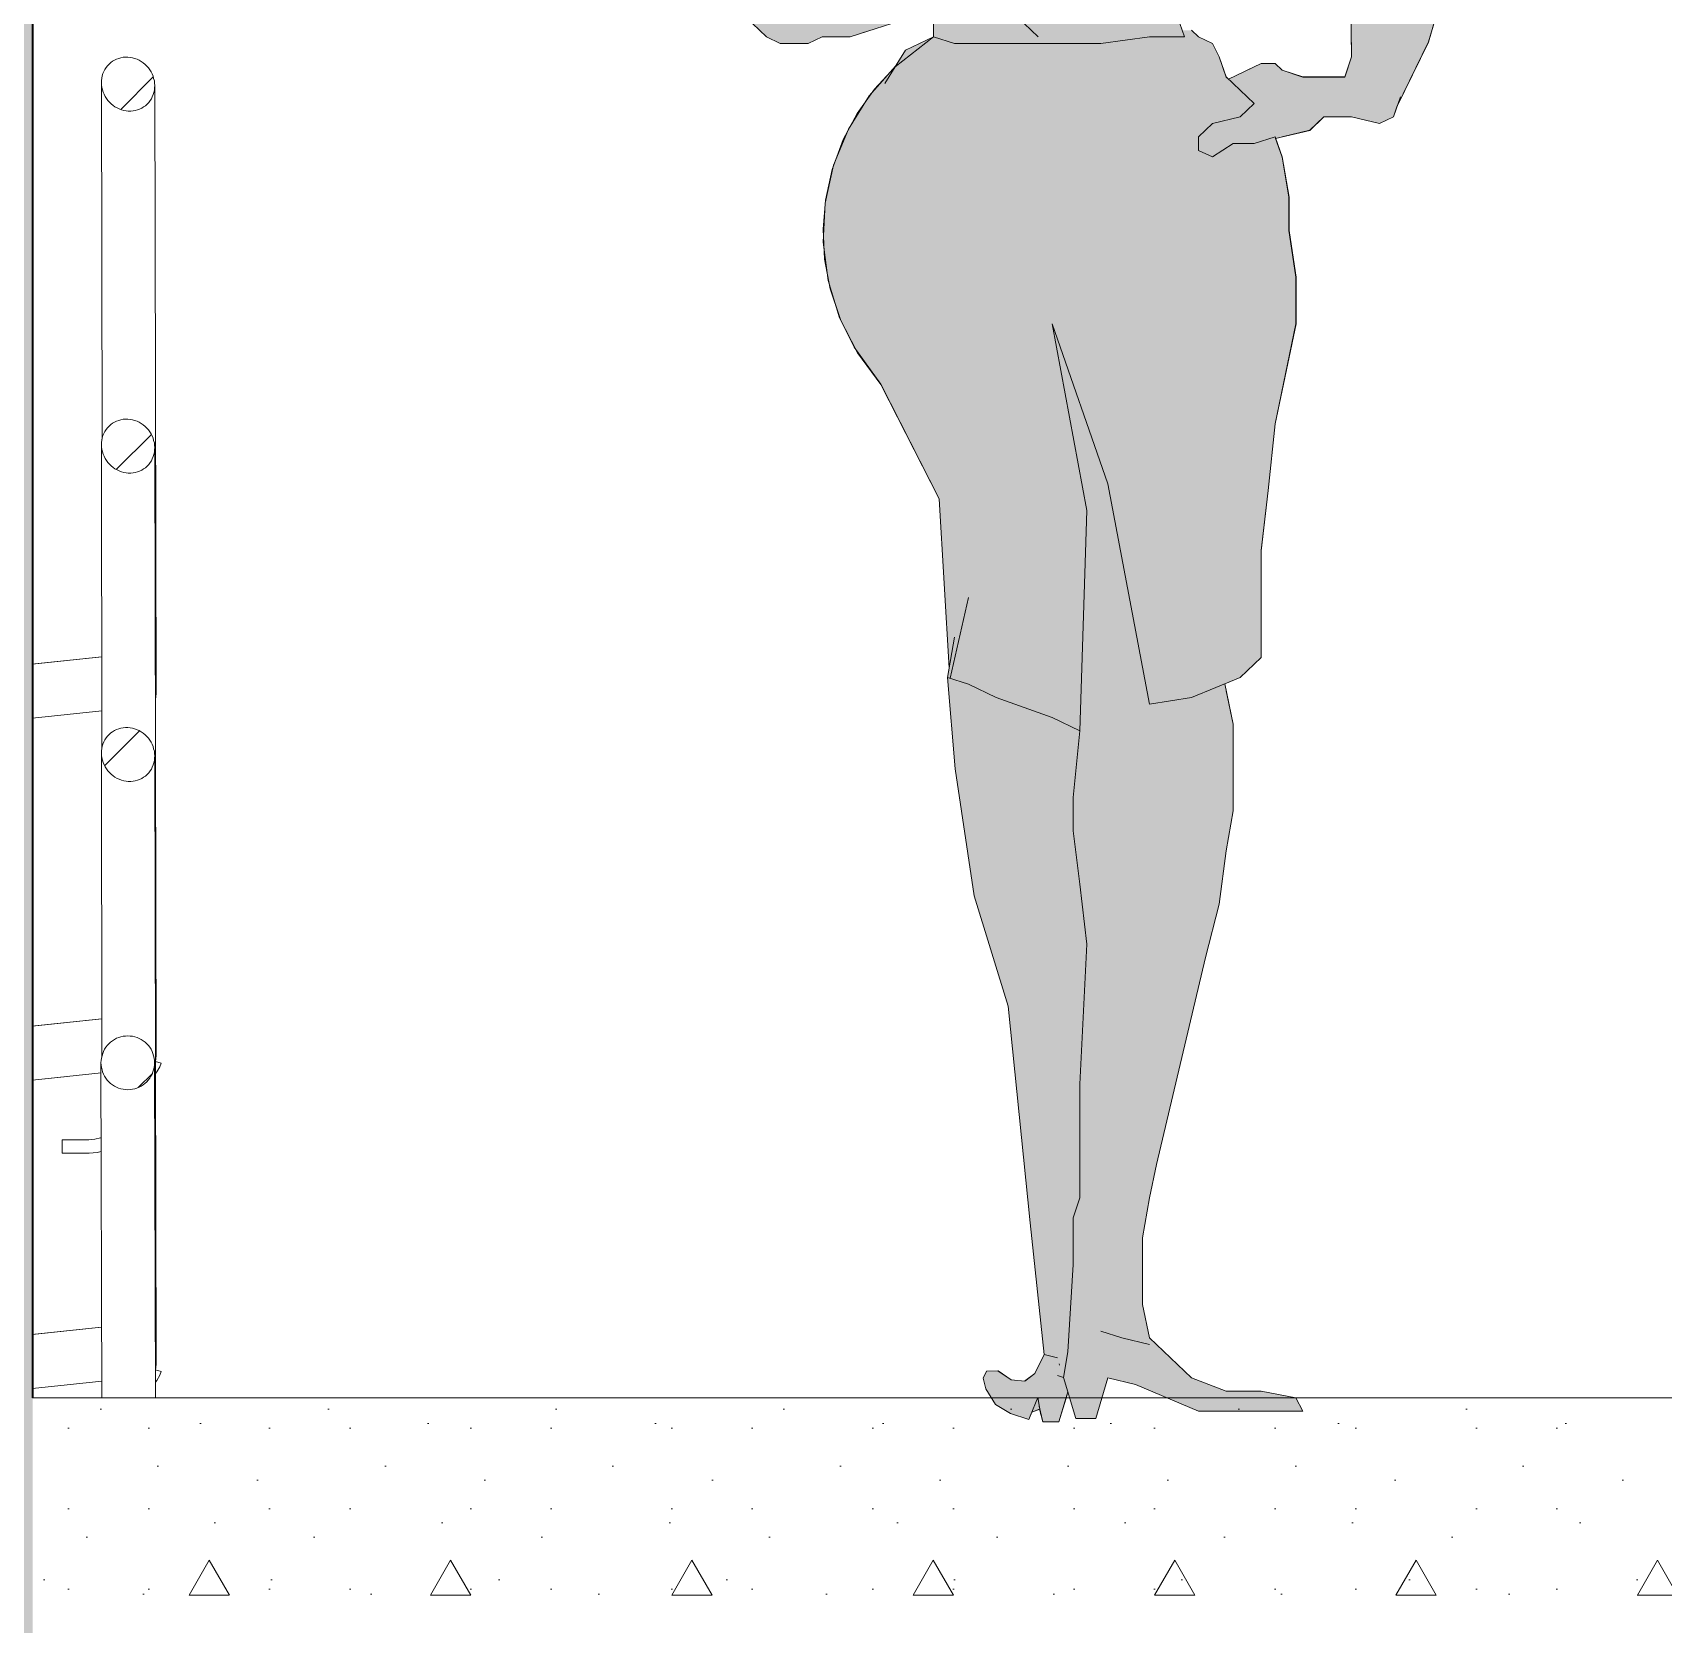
# Model space of a CAD drawing. Header units: metres. Extents: x 173 to 310, y -9 to 45.
# Drawn here: x 284.135 to 285.351, y 1.341 to 2.528 of the extents above; entities that cross this region are included whole.
import ezdxf

# ---------------------------------------------------------------- set-up
doc = ezdxf.new("R2010")
doc.units = ezdxf.units.M
doc.header["$MEASUREMENT"] = 0
doc.set_wipeout_variables(frame=1)
doc.linetypes.add('Wipeout_Contour', pattern=[1, 0, -1])
doc.layers.add('Interior - Furniture', color=7, linetype='Continuous')
doc.layers.add('Interior - Stair & Railing', color=7, linetype='Continuous')
for name, color, linetype, lineweight in [('Interior - Furniture _Pen_No__1', 7, 'Continuous', 13), ('Interior - Stair & Railing_Pen_No__122', 9, 'Continuous', 13), ('Structural - Bearing_Pen_No__122', 9, 'Continuous', 13), ('Structural - Bearing_Pen_No__21', 7, 'Continuous', 35)]:
    doc.layers.add(name, color=color, linetype=linetype, lineweight=lineweight)
for name, color, linetype, lineweight, true_color in [('Interior - Furniture _Pen_No__167', 7, 'Continuous', 13, 0x6a6a6a), ('Interior - Furniture _Pen_No__61', 7, 'Continuous', 20, 0x6a6a6a), ('Interior - Stair & Railing_Pen_No__166', 7, 'Continuous', 13, 0x97cbff)]:
    doc.layers.add(name, color=color, linetype=linetype, lineweight=lineweight, true_color=true_color)
pattern_1 = [(0, (247.71116, 19.7567), (0, 0.3117692), [0.03, -0.15]), (0, (247.80116, 19.91258), (0, 0.3117692), [0.03, -0.15]), (60, (247.71116, 19.7567), (-0.27, 0.1558846), [0.03, -0.15]), (60, (247.89116, 19.7567), (-0.27, 0.1558846), [0.03, -0.15]), (120, (247.74116, 19.7567), (0.27, 0.1558846), [0.03, -0.15]), (120, (247.92116, 19.7567), (0.27, 0.1558846), [0.03, -0.15]), (0, (247.71116, 19.786696), (0, 0.06), [0, -0.06, 0, -0.09]), (45, (247.74116, 19.786696), (-0.04242641, 0.04242641), [0, -0.045, 0, -0.075])]
pattern_2 = [(45, (247.71116, 19.7567), (-0.0795495, 0.0795495), []), (45, (247.68464, 19.78321), (-0.0795495, 0.0795495), [])]

# ---------------------------------------------------------------- blocks, each defined once
blk = doc.blocks.new('Woman Contour 01 23[48]', base_point=(37.2, -18.2651))
at = {"layer": 'Interior - Furniture _Pen_No__61', "linetype": 'Continuous', "lineweight": 20, "true_color": 0x6a6a6a}
h = blk.add_hatch(color=251, dxfattribs=at)
h.paths.add_polyline_path([(37.3448, -17.5705), (37.35, -17.5207), (37.3655, -17.4461), (37.3655, -17.4112), (37.3603, -17.3764), (37.3603, -17.3515), (37.3552, -17.3217), (37.3504, -17.3079), (37.3759, -17.3018), (37.3863, -17.2918), (37.4071, -17.2918), (37.4279, -17.2968), (37.4383, -17.2918), (37.4409, -17.2843), (37.4645, -17.2359), (37.4839, -17.1689), (37.4955, -17.0977), (37.4955, -17.0828), (37.4903, -17.0729), (37.4706, -17.0499), (37.4288, -17.0179), (37.432, -17.0155), (37.4084, -16.9948), (37.3659, -16.9553), (37.3351, -16.9315), (37.2928, -16.9186), (37.2668, -16.9037), (37.2512, -16.8987), (37.2408, -16.8937), (37.2304, -16.8937), (37.2252, -16.8888), (37.2097, -16.8788), (37.2045, -16.8639), (37.2097, -16.844), (37.2149, -16.839), (37.2135, -16.8353), (37.2564, -16.7942), (37.2668, -16.7693), (37.2668, -16.7146), (37.2616, -16.6947), (37.2564, -16.6698), (37.246, -16.6449), (37.2252, -16.625), (37.2045, -16.62), (37.1681, -16.6151), (37.1473, -16.6151), (37.1213, -16.62), (37.1057, -16.625), (37.0849, -16.635), (37.0694, -16.6499), (37.0642, -16.6698), (37.0642, -16.7245), (37.0694, -16.7444), (37.0746, -16.7594), (37.0849, -16.7793), (37.0953, -16.7942), (37.1096, -16.8044), (37.0953, -16.8589), (37.0797, -16.8738), (37.059, -16.8838), (37.0434, -16.8838), (37.0122, -16.9136), (36.9914, -16.9286), (36.981, -16.9385), (36.9654, -16.9435), (36.9602, -16.9534), (36.9654, -16.9684), (36.9654, -16.9932), (36.955, -17.043), (36.955, -17.0629), (36.9498, -17.0878), (36.9446, -17.1077), (36.9446, -17.1176), (36.9498, -17.1189), (36.9498, -17.1575), (36.955, -17.1823), (36.955, -17.2172), (36.9706, -17.2321), (36.981, -17.2371), (37.0018, -17.2371), (37.0122, -17.2321), (37.033, -17.2321), (37.0642, -17.2221), (37.0953, -17.2221), (37.0953, -17.2321), (37.0745, -17.242), (37.067, -17.254), (37.0474, -17.2761), (37.0318, -17.3009), (37.0207, -17.3278), (37.0144, -17.3561), (37.013, -17.3851), (37.0167, -17.4138), (37.0252, -17.4416), (37.0385, -17.4677), (37.056, -17.4913), (37.0994, -17.5766), (37.1069, -17.7028), (37.1057, -17.7098), (37.1113, -17.778), (37.1257, -17.8726), (37.1509, -17.9551), (37.1673, -18.1165), (37.1778, -18.2148), (37.1708, -18.229), (37.1634, -18.2346), (37.1531, -18.2336), (37.1434, -18.227), (37.1349, -18.2273), (37.1324, -18.2324), (37.1343, -18.2405), (37.1414, -18.252), (37.1528, -18.2588), (37.1663, -18.2633), (37.1686, -18.2577), (37.1744, -18.2555), (37.1768, -18.2651), (37.1888, -18.2651), (37.1954, -18.2426), (37.2014, -18.2626), (37.2162, -18.2626), (37.2252, -18.2323), (37.246, -18.2373), (37.2928, -18.2572), (37.3707, -18.2572), (37.3655, -18.2472), (37.3396, -18.2422), (37.3136, -18.2422), (37.2876, -18.2323), (37.2564, -18.2024), (37.2512, -18.1775), (37.2512, -18.1278), (37.2564, -18.0979), (37.2616, -18.073), (37.298, -17.9188), (37.3084, -17.879), (37.3136, -17.8392), (37.3188, -17.8093), (37.3188, -17.7446), (37.3125, -17.7145), (37.324, -17.7098), (37.3396, -17.6949), (37.3396, -17.6153)])
h.paths.add_polyline_path([(37.4019, -17.262), (37.3707, -17.262), (37.3552, -17.257), (37.35, -17.252), (37.3396, -17.252), (37.3153, -17.2636), (37.3136, -17.262), (37.3084, -17.247), (37.3032, -17.2371), (37.2928, -17.2321), (37.2876, -17.2271), (37.2807, -17.2271), (37.2772, -17.2172), (37.2668, -17.1973), (37.2668, -17.1906), (37.272, -17.1873), (37.2824, -17.1774), (37.2824, -17.1376), (37.2876, -17.1226), (37.2928, -17.1027), (37.2928, -17.0659), (37.3084, -17.0778), (37.3136, -17.0778), (37.3292, -17.0828), (37.3344, -17.0878), (37.3634, -17.0947), (37.3695, -17.083), (37.3816, -17.0894), (37.4201, -17.1002), (37.406, -17.1733), (37.4071, -17.247)], flags=0)
h.paths.add_polyline_path([(37.0797, -17.1923), (37.0694, -17.1873), (37.0642, -17.1774), (37.0538, -17.1724), (37.0434, -17.1724), (37.033, -17.1674), (37.033, -17.1342), (37.0446, -17.1379), (37.0434, -17.1425), (37.059, -17.1575), (37.0694, -17.1724), (37.0694, -17.1823)], flags=0)
at = {"layer": 'Interior - Furniture _Pen_No__1', "color": 7, "linetype": 'Continuous', "lineweight": 13}
for p, q in [((37.4839, -17.1689), (37.4645, -17.2358)), ((37.406, -17.1733), (37.4071, -17.247)), ((36.9706, -17.2321), (36.955, -17.2171)), ((37.2824, -17.2321), (37.2772, -17.2171)), ((36.981, -17.237), (36.9706, -17.2321)), ((37.0122, -17.2321), (37.0018, -17.237)), ((37.0226, -17.2321), (37.0122, -17.2321)), ((37.033, -17.2321), (37.0226, -17.2321)), ((37.0486, -17.2271), (37.033, -17.2321)), ((37.0953, -17.2321), (37.0667, -17.2545)), ((37.0745, -17.242), (37.0953, -17.2321)), ((37.0953, -17.2321), (37.1109, -17.237)), ((37.1733, -17.2321), (37.1629, -17.2221)), ((37.22, -17.237), (37.2564, -17.2321)), ((37.2564, -17.2321), (37.2824, -17.2321)), ((37.2876, -17.2271), (37.2928, -17.2321)), ((37.2928, -17.2321), (37.3032, -17.237)), ((36.9862, -17.237), (36.981, -17.237)), ((37.0018, -17.237), (36.9862, -17.237)), ((37.059, -17.2669), (37.0745, -17.242)), ((37.1109, -17.237), (37.1265, -17.237)), ((37.1265, -17.237), (37.1525, -17.237)), ((37.1525, -17.237), (37.1681, -17.237)), ((37.1681, -17.237), (37.1837, -17.237)), ((37.1837, -17.237), (37.22, -17.237)), ((37.3032, -17.237), (37.3084, -17.247)), ((37.4645, -17.2358), (37.4409, -17.2843)), ((37.0667, -17.2545), (37.0513, -17.271)), ((37.3084, -17.247), (37.3136, -17.2619)), ((37.3396, -17.252), (37.3292, -17.257)), ((37.35, -17.252), (37.3396, -17.252)), ((37.3552, -17.257), (37.35, -17.252)), ((37.3707, -17.2619), (37.3552, -17.257)), ((37.4071, -17.247), (37.4019, -17.2619)), ((37.3136, -17.2619), (37.324, -17.2719)), ((37.3863, -17.2619), (37.3707, -17.2619)), ((37.4019, -17.2619), (37.3863, -17.2619)), ((37.0513, -17.271), (37.0384, -17.2891)), ((37.324, -17.2719), (37.3344, -17.2818)), ((37.4383, -17.2918), (37.4435, -17.2769)), ((37.0384, -17.2891), (37.028, -17.3087)), ((37.324, -17.2918), (37.3032, -17.2968)), ((37.3344, -17.2818), (37.324, -17.2918)), ((37.3759, -17.3017), (37.3863, -17.2918)), ((37.3863, -17.2918), (37.4071, -17.2918)), ((37.4071, -17.2918), (37.4279, -17.2968)), ((37.4279, -17.2968), (37.4383, -17.2918)), ((37.3032, -17.2968), (37.2928, -17.3067)), ((37.3552, -17.3067), (37.3759, -17.3017)), ((37.028, -17.3087), (37.0197, -17.331)), ((37.2928, -17.3067), (37.2928, -17.3167)), ((37.2928, -17.3167), (37.3032, -17.3216)), ((37.3032, -17.3216), (37.3188, -17.3117)), ((37.3188, -17.3117), (37.3344, -17.3117)), ((37.3344, -17.3117), (37.35, -17.3067)), ((37.35, -17.3067), (37.3552, -17.3216)), ((37.3552, -17.3216), (37.3604, -17.3515)), ((37.0197, -17.331), (37.0147, -17.3539)), ((37.0147, -17.3539), (37.0129, -17.3755)), ((37.3604, -17.3515), (37.3604, -17.3764)), ((37.0129, -17.3755), (37.014, -17.3979)), ((37.3604, -17.3764), (37.3656, -17.4112)), ((37.014, -17.3979), (37.0181, -17.4199)), ((37.3656, -17.4112), (37.3656, -17.446)), ((37.0181, -17.4199), (37.0258, -17.4429)), ((37.0258, -17.4429), (37.0361, -17.4636)), ((37.2252, -17.5655), (37.1837, -17.446)), ((37.1837, -17.446), (37.2097, -17.5854)), ((37.3656, -17.446), (37.35, -17.5207)), ((37.0361, -17.4636), (37.056, -17.4912)), ((37.056, -17.4912), (37.0994, -17.5766)), ((37.35, -17.5207), (37.3448, -17.5704)), ((37.2564, -17.7297), (37.2252, -17.5655)), ((37.3448, -17.5704), (37.3396, -17.6152)), ((37.0994, -17.5766), (37.1069, -17.7028)), ((37.2097, -17.5854), (37.2045, -17.7496)), ((37.3396, -17.6152), (37.3396, -17.6749)), ((37.1213, -17.6501), (37.1076, -17.7104)), ((37.1057, -17.7098), (37.1109, -17.6799)), ((37.3396, -17.6749), (37.3396, -17.6949)), ((37.3396, -17.6949), (37.324, -17.7098)), ((37.1057, -17.7098), (37.1113, -17.778)), ((37.1213, -17.7148), (37.1057, -17.7098)), ((37.1421, -17.7247), (37.1213, -17.7148)), ((37.324, -17.7098), (37.2876, -17.7247)), ((37.1837, -17.7396), (37.1421, -17.7247)), ((37.2876, -17.7247), (37.2564, -17.7297)), ((37.3136, -17.7197), (37.3188, -17.7446)), ((37.2045, -17.7496), (37.1837, -17.7396)), ((37.1993, -17.7993), (37.2045, -17.7496)), ((37.3188, -17.7446), (37.3188, -17.7645)), ((37.3188, -17.7645), (37.3188, -17.7844)), ((37.1113, -17.778), (37.1257, -17.8726)), ((37.3188, -17.7844), (37.3188, -17.8093)), ((37.1993, -17.8242), (37.1993, -17.7993)), ((37.3188, -17.8093), (37.3136, -17.8392)), ((37.2045, -17.864), (37.1993, -17.8242)), ((37.3136, -17.8392), (37.3084, -17.879)), ((37.2045, -17.864), (37.2096, -17.9088)), ((37.1257, -17.8726), (37.1509, -17.9551)), ((37.3084, -17.879), (37.298, -17.9188)), ((37.2045, -18.0133), (37.2096, -17.9088)), ((37.298, -17.9188), (37.2616, -18.073)), ((37.1509, -17.9551), (37.1673, -18.1165)), ((37.2045, -18.0332), (37.2045, -18.0133)), ((37.2045, -18.0531), (37.2045, -18.0332)), ((37.2045, -18.0681), (37.2045, -18.0531)), ((37.2045, -18.083), (37.2045, -18.0681)), ((37.2045, -18.0979), (37.2045, -18.083)), ((37.2616, -18.073), (37.2564, -18.0979)), ((37.1993, -18.1128), (37.2045, -18.0979)), ((37.2564, -18.0979), (37.2512, -18.1278)), ((37.1673, -18.1165), (37.1778, -18.2148)), ((37.1993, -18.1228), (37.1993, -18.1128)), ((37.1993, -18.1377), (37.1993, -18.1228)), ((37.2512, -18.1278), (37.2512, -18.1527)), ((37.1993, -18.1477), (37.1993, -18.1377)), ((37.1993, -18.1477), (37.1955, -18.2128)), ((37.2512, -18.1527), (37.2512, -18.1775)), ((37.2512, -18.1775), (37.2564, -18.2024)), ((37.2356, -18.2024), (37.22, -18.1974)), ((37.2564, -18.2074), (37.2356, -18.2024)), ((37.2564, -18.2024), (37.2668, -18.2124)), ((37.1778, -18.2148), (37.1708, -18.229)), ((37.1778, -18.2148), (37.1877, -18.2174)), ((37.1955, -18.2128), (37.1922, -18.232)), ((37.2668, -18.2124), (37.2876, -18.2323)), ((37.1349, -18.2273), (37.1324, -18.2324)), ((37.1349, -18.2273), (37.1433, -18.227)), ((37.1433, -18.227), (37.1531, -18.2336)), ((37.1708, -18.229), (37.1632, -18.2348)), ((37.189, -18.2217), (37.1893, -18.2227)), ((37.1343, -18.2405), (37.1324, -18.2324)), ((37.1414, -18.252), (37.1343, -18.2405)), ((37.1531, -18.2336), (37.1634, -18.2346)), ((37.1877, -18.2306), (37.1922, -18.232)), ((37.2014, -18.2626), (37.1922, -18.232)), ((37.2252, -18.2323), (37.2162, -18.2626)), ((37.246, -18.2373), (37.2252, -18.2323)), ((37.2928, -18.2572), (37.246, -18.2373)), ((37.2876, -18.2323), (37.3136, -18.2422)), ((37.1528, -18.2588), (37.1414, -18.252)), ((37.173, -18.2468), (37.1674, -18.2607)), ((37.1752, -18.2599), (37.173, -18.2468)), ((37.1768, -18.2651), (37.1741, -18.2533)), ((37.1949, -18.2449), (37.1888, -18.2651)), ((37.3136, -18.2422), (37.3396, -18.2422)), ((37.3396, -18.2422), (37.3655, -18.2472)), ((37.3655, -18.2472), (37.3707, -18.2572)), ((37.1528, -18.2588), (37.1663, -18.2633)), ((37.1663, -18.2633), (37.1686, -18.2577)), ((37.1686, -18.2577), (37.1745, -18.2555)), ((37.1888, -18.2651), (37.1768, -18.2651)), ((37.2162, -18.2626), (37.2014, -18.2626)), ((37.3707, -18.2572), (37.2928, -18.2572))]:
    blk.add_line(p, q, dxfattribs=at)
at = {"layer": 'Interior - Furniture _Pen_No__1', "color": 7, "linetype": 'Continuous', "lineweight": 13, "flags": 128}
for points in [[(37.0642, -17.2221), (37.033, -17.2321), (37.0122, -17.2321), (37.0018, -17.2371), (36.981, -17.2371), (36.9706, -17.2321), (36.955, -17.2172)], [(37.4839, -17.1689), (37.4645, -17.2359), (37.4409, -17.2843), (37.4383, -17.2918), (37.4279, -17.2968), (37.4071, -17.2918), (37.3863, -17.2918), (37.3759, -17.3018), (37.3504, -17.3079), (37.3552, -17.3217), (37.3603, -17.3515), (37.3603, -17.3764), (37.3655, -17.4112), (37.3655, -17.4461), (37.35, -17.5207), (37.3448, -17.5705), (37.3396, -17.6153), (37.3396, -17.6949), (37.324, -17.7098), (37.3125, -17.7145), (37.3188, -17.7446), (37.3188, -17.8093), (37.3136, -17.8392), (37.3084, -17.879), (37.298, -17.9188), (37.2616, -18.073), (37.2564, -18.0979), (37.2512, -18.1278), (37.2512, -18.1775), (37.2564, -18.2024), (37.2876, -18.2323), (37.3136, -18.2422), (37.3396, -18.2422), (37.3655, -18.2472), (37.3707, -18.2572), (37.2928, -18.2572), (37.246, -18.2373), (37.2252, -18.2323), (37.2162, -18.2626), (37.2014, -18.2626), (37.1954, -18.2426), (37.1888, -18.2651), (37.1768, -18.2651), (37.1744, -18.2555), (37.1686, -18.2577), (37.1663, -18.2633), (37.1528, -18.2588), (37.1414, -18.252), (37.1343, -18.2405), (37.1324, -18.2324), (37.1349, -18.2273), (37.1434, -18.227), (37.1531, -18.2336), (37.1634, -18.2346), (37.1708, -18.229), (37.1778, -18.2148), (37.1673, -18.1165), (37.1509, -17.9551), (37.1257, -17.8726), (37.1113, -17.778), (37.1057, -17.7098), (37.1069, -17.7028), (37.0994, -17.5766), (37.056, -17.4913), (37.0385, -17.4677), (37.0252, -17.4416), (37.0167, -17.4138), (37.013, -17.3851), (37.0144, -17.3561), (37.0207, -17.3278), (37.0318, -17.3009), (37.0474, -17.2761), (37.067, -17.254), (37.0745, -17.242), (37.0953, -17.2321), (37.0953, -17.2221)], [(37.2876, -17.2271), (37.2928, -17.2321), (37.3032, -17.2371), (37.3084, -17.247), (37.3136, -17.262), (37.3153, -17.2636), (37.3396, -17.252), (37.35, -17.252), (37.3552, -17.257), (37.3707, -17.262), (37.4019, -17.262), (37.4071, -17.247), (37.406, -17.1733)]]:
    blk.add_lwpolyline(points, dxfattribs=at)

msp = doc.modelspace()

# ---------------------------------------------------------------- hatches: boundary and pattern name
at = {"layer": 'Interior - Furniture _Pen_No__167', "linetype": 'Continuous', "lineweight": 13, "true_color": 0x6a6a6a}
h = msp.add_hatch(dxfattribs=at)
h.set_pattern_fill('STRUCTURAL_CONCRETE', color=251, style=0, pattern_type=2)
h.set_pattern_definition(pattern_1)
h.paths.add_polyline_path([(284.1346, 1.3085), (285.8346, 1.3085), (285.8346, 1.5095), (284.1346, 1.5095)])
at = {"layer": 'Structural - Bearing_Pen_No__122', "linetype": 'Continuous', "lineweight": 13}
h = msp.add_hatch(dxfattribs=at)
h.set_pattern_fill('STRUCTURAL_CONCRETE', color=9, style=0, pattern_type=2)
h.set_pattern_definition(pattern_1)
h.paths.add_polyline_path([(283.9846, -4.693), (284.1346, -4.693), (284.1346, 5.0591), (283.9846, 5.0591)])

# ---------------------------------------------------------------- linework, layer by layer
at = {"layer": 'Interior - Furniture _Pen_No__167', "color": 251, "linetype": 'Continuous', "lineweight": 13, "true_color": 0x6a6a6a}
msp.add_line((285.8346, 1.5095), (284.1346, 1.5095), dxfattribs=at)
at = {"layer": 'Interior - Stair & Railing_Pen_No__122', "color": 9, "linetype": 'Continuous', "lineweight": 13}
for p, q in [((284.1346, 2.0568), (284.1862, 2.0622)), ((284.1363, 2.057), (284.1862, 2.0623)), ((284.1741, 2.061), (284.1862, 2.0623)), ((284.2264, 2.0318), (284.2262, 2.0309)), ((284.2267, 2.0353), (284.2264, 2.0318)), ((284.2267, 2.0376), (284.2267, 2.0374)), ((284.2267, 2.0374), (284.2267, 2.037)), ((284.2267, 2.0368), (284.2267, 2.037)), ((284.2267, 2.0357), (284.2267, 2.0358)), ((284.2267, 2.0357), (284.2267, 2.0354)), ((284.2267, 2.0353), (284.2267, 2.0354)), ((284.1346, 2.0165), (284.1862, 2.022)), ((284.1346, 2.0165), (284.1605, 2.0192)), ((284.1346, 1.7868), (284.1862, 1.7922)), ((284.1363, 1.787), (284.1862, 1.7923)), ((284.1741, 1.791), (284.1862, 1.7923)), ((284.1346, 1.7465), (284.1605, 1.7492)), ((284.1853, 1.7035), (284.1811, 1.7024)), ((284.1858, 1.7038), (284.1853, 1.7035)), ((284.1567, 1.7019), (284.1567, 1.702)), ((284.1765, 1.702), (284.1567, 1.702)), ((284.1567, 1.7017), (284.1567, 1.7019)), ((284.1567, 1.7013), (284.1567, 1.7017)), ((284.1567, 1.7008), (284.1567, 1.7013)), ((284.1567, 1.7002), (284.1567, 1.7008)), ((284.1567, 1.6995), (284.1567, 1.7002)), ((284.1567, 1.6987), (284.1567, 1.6995)), ((284.1567, 1.6979), (284.1567, 1.6987)), ((284.1567, 1.697), (284.1567, 1.6979)), ((284.1567, 1.6961), (284.1567, 1.697)), ((284.1567, 1.6953), (284.1567, 1.6961)), ((284.1567, 1.6945), (284.1567, 1.6953)), ((284.1567, 1.6938), (284.1567, 1.6945)), ((284.1567, 1.6932), (284.1567, 1.6938)), ((284.1567, 1.6927), (284.1567, 1.6932)), ((284.1567, 1.6923), (284.1567, 1.6927)), ((284.1567, 1.6921), (284.1567, 1.6923)), ((284.1567, 1.692), (284.1567, 1.6921)), ((284.1769, 1.692), (284.1567, 1.692)), ((284.1811, 1.7024), (284.1765, 1.702)), ((284.1828, 1.6925), (284.1769, 1.692)), ((284.1858, 1.6933), (284.1828, 1.6925)), ((284.1346, 1.5568), (284.1861, 1.5622)), ((284.1363, 1.557), (284.1861, 1.5623)), ((284.1741, 1.561), (284.1861, 1.5623)), ((284.2267, 1.5353), (284.2264, 1.5318)), ((284.2267, 1.5376), (284.2267, 1.5374)), ((284.2267, 1.5374), (284.2267, 1.537)), ((284.2267, 1.5368), (284.2267, 1.537)), ((284.2267, 1.5357), (284.2267, 1.5358)), ((284.2267, 1.5357), (284.2267, 1.5354)), ((284.2267, 1.5353), (284.2267, 1.5354)), ((284.1346, 1.5165), (284.1862, 1.5219)), ((284.2264, 1.5318), (284.2262, 1.5309)), ((284.2262, 1.5305), (284.2304, 1.5291)), ((284.2273, 1.5226), (284.2262, 1.5213)), ((284.2295, 1.5264), (284.2273, 1.5226)), ((284.2304, 1.5291), (284.2295, 1.5264)), ((284.1346, 1.5165), (284.1605, 1.5192))]:
    msp.add_line(p, q, dxfattribs=at)
at = {"layer": 'Structural - Bearing_Pen_No__21', "color": 7, "linetype": 'Continuous', "lineweight": 35}
msp.add_line((284.1346, 5.0575), (284.1346, 1.5095), dxfattribs=at)

# ---------------------------------------------------------------- block references
at = {"layer": 'Interior - Furniture', "color": 104, "linetype": 'Continuous', "lineweight": 20, "true_color": 0x029e21}
msp.add_blockref('Woman Contour 01 23[48]', (284.9112, 1.4916), dxfattribs=at)

# ---------------------------------------------------------------- wipeouts: each hides what was drawn before it
at = {"color": 254, "linetype": 'Wipeout_Contour', "lineweight": 0, "ltscale": 2907.016767}
msp.add_wipeout([(284.2254, 2.4919), (284.2249, 2.4937), (284.2245, 2.4953), (284.2237, 2.497), (284.223, 2.4986), (284.222, 2.5001), (284.221, 2.5015), (284.2197, 2.5029), (284.2185, 2.5041), (284.217, 2.5053), (284.2156, 2.5063), (284.214, 2.5072), (284.2125, 2.5079), (284.2107, 2.5086), (284.2091, 2.509), (284.2073, 2.5093), (284.2056, 2.5095), (284.2039, 2.5095), (284.2022, 2.5094), (284.2005, 2.5091), (284.1988, 2.5086), (284.1972, 2.508), (284.1957, 2.5073), (284.1942, 2.5064), (284.1929, 2.5055), (284.1916, 2.5043), (284.1904, 2.5031), (284.1894, 2.5017), (284.1885, 2.5003), (284.1877, 2.4988), (284.187, 2.4972), (284.1866, 2.4955), (284.1862, 2.4939), (284.186, 2.4921), (284.1859, 2.4904), (284.1861, 2.4886), (284.1862, 2.4869), (284.1867, 2.4851), (284.1872, 2.4835), (284.1879, 2.4818), (284.1887, 2.4802), (284.1897, 2.4787), (284.1907, 2.4773), (284.192, 2.4759), (284.1932, 2.4747), (284.1946, 2.4735), (284.196, 2.4725), (284.1977, 2.4716), (284.1992, 2.4709), (284.2009, 2.4702), (284.2026, 2.4698), (284.2043, 2.4694), (284.206, 2.4693), (284.2078, 2.4693), (284.2095, 2.4694), (284.2112, 2.4697), (284.2128, 2.4702), (284.2144, 2.4708), (284.216, 2.4715), (284.2174, 2.4724), (284.2188, 2.4733), (284.22, 2.4745), (284.2212, 2.4757), (284.2222, 2.4771), (284.2232, 2.4785), (284.2239, 2.48), (284.2246, 2.4816), (284.2251, 2.4832), (284.2255, 2.4849), (284.2256, 2.4867), (284.2258, 2.4884), (284.2256, 2.4902)], dxfattribs=at).dxf.layer = 'Interior - Stair & Railing'
at = {"color": 254, "linetype": 'Wipeout_Contour', "lineweight": 0, "ltscale": 2915.383615}
msp.add_wipeout([(284.2254, 2.2219), (284.2249, 2.2237), (284.2245, 2.2253), (284.2237, 2.227), (284.223, 2.2286), (284.222, 2.2301), (284.221, 2.2315), (284.2197, 2.2329), (284.2185, 2.2341), (284.217, 2.2353), (284.2156, 2.2363), (284.214, 2.2372), (284.2125, 2.2379), (284.2107, 2.2386), (284.2091, 2.239), (284.2073, 2.2393), (284.2056, 2.2395), (284.2039, 2.2395), (284.2022, 2.2394), (284.2005, 2.2391), (284.1988, 2.2386), (284.1972, 2.238), (284.1957, 2.2373), (284.1942, 2.2364), (284.1929, 2.2355), (284.1916, 2.2343), (284.1904, 2.2331), (284.1894, 2.2317), (284.1885, 2.2303), (284.1877, 2.2288), (284.187, 2.2272), (284.1866, 2.2255), (284.1862, 2.2239), (284.186, 2.2221), (284.1859, 2.2204), (284.1861, 2.2186), (284.1862, 2.2169), (284.1867, 2.2151), (284.1872, 2.2135), (284.1879, 2.2118), (284.1887, 2.2102), (284.1897, 2.2087), (284.1907, 2.2073), (284.192, 2.2059), (284.1932, 2.2047), (284.1946, 2.2035), (284.196, 2.2025), (284.1977, 2.2016), (284.1992, 2.2009), (284.2009, 2.2002), (284.2026, 2.1998), (284.2043, 2.1994), (284.206, 2.1993), (284.2078, 2.1993), (284.2095, 2.1994), (284.2112, 2.1997), (284.2128, 2.2002), (284.2144, 2.2008), (284.216, 2.2015), (284.2174, 2.2024), (284.2188, 2.2033), (284.22, 2.2045), (284.2212, 2.2057), (284.2222, 2.2071), (284.2232, 2.2085), (284.2239, 2.21), (284.2246, 2.2116), (284.2251, 2.2132), (284.2255, 2.2149), (284.2256, 2.2167), (284.2258, 2.2184), (284.2256, 2.2202)], dxfattribs=at).dxf.layer = 'Interior - Stair & Railing'
at = {"color": 254, "linetype": 'Wipeout_Contour', "lineweight": 0, "ltscale": 2922.594029}
msp.add_wipeout([(284.2254, 1.9919), (284.2249, 1.9937), (284.2245, 1.9953), (284.2237, 1.997), (284.223, 1.9986), (284.222, 2.0001), (284.221, 2.0015), (284.2197, 2.0029), (284.2185, 2.0041), (284.217, 2.0053), (284.2156, 2.0063), (284.214, 2.0072), (284.2125, 2.0079), (284.2107, 2.0086), (284.2091, 2.009), (284.2073, 2.0093), (284.2056, 2.0095), (284.2039, 2.0095), (284.2022, 2.0094), (284.2005, 2.0091), (284.1988, 2.0086), (284.1972, 2.008), (284.1957, 2.0073), (284.1942, 2.0064), (284.1929, 2.0055), (284.1916, 2.0043), (284.1904, 2.0031), (284.1894, 2.0017), (284.1885, 2.0003), (284.1877, 1.9988), (284.187, 1.9972), (284.1866, 1.9955), (284.1862, 1.9939), (284.186, 1.9921), (284.1859, 1.9904), (284.1861, 1.9886), (284.1862, 1.9869), (284.1867, 1.9851), (284.1872, 1.9835), (284.1879, 1.9818), (284.1887, 1.9802), (284.1897, 1.9787), (284.1907, 1.9773), (284.192, 1.9759), (284.1932, 1.9747), (284.1946, 1.9735), (284.196, 1.9725), (284.1977, 1.9716), (284.1992, 1.9709), (284.2009, 1.9702), (284.2026, 1.9698), (284.2043, 1.9694), (284.206, 1.9693), (284.2078, 1.9693), (284.2095, 1.9694), (284.2112, 1.9697), (284.2128, 1.9702), (284.2144, 1.9708), (284.216, 1.9715), (284.2174, 1.9724), (284.2188, 1.9733), (284.22, 1.9745), (284.2212, 1.9757), (284.2222, 1.9771), (284.2232, 1.9785), (284.2239, 1.98), (284.2246, 1.9816), (284.2251, 1.9832), (284.2255, 1.9849), (284.2256, 1.9867), (284.2258, 1.9884), (284.2256, 1.9902)], dxfattribs=at).dxf.layer = 'Interior - Stair & Railing'
at = {"color": 254, "linetype": 'Wipeout_Contour', "lineweight": 0, "ltscale": 2929.858477}
msp.add_wipeout([(284.1956, 1.7421), (284.1972, 1.7413), (284.1987, 1.7406), (284.2005, 1.7401), (284.2021, 1.7397), (284.2039, 1.7395), (284.2056, 1.7394), (284.2074, 1.7395), (284.209, 1.7397), (284.2108, 1.7401), (284.2124, 1.7406), (284.214, 1.7413), (284.2156, 1.742), (284.2171, 1.7431), (284.2184, 1.744), (284.2197, 1.7453), (284.2209, 1.7465), (284.222, 1.748), (284.2229, 1.7494), (284.2237, 1.751), (284.2244, 1.7526), (284.2249, 1.7543), (284.2253, 1.7559), (284.2255, 1.7577), (284.2256, 1.7594), (284.2255, 1.7612), (284.2253, 1.7629), (284.2249, 1.7647), (284.2244, 1.7663), (284.2237, 1.7679), (284.223, 1.7695), (284.222, 1.771), (284.221, 1.7724), (284.2197, 1.7736), (284.2185, 1.7748), (284.2171, 1.7759), (284.2157, 1.7769), (284.2141, 1.7776), (284.2125, 1.7784), (284.2108, 1.7788), (284.2092, 1.7793), (284.2074, 1.7794), (284.2057, 1.7796), (284.2039, 1.7794), (284.2022, 1.7793), (284.2005, 1.7788), (284.1989, 1.7784), (284.1972, 1.7777), (284.1957, 1.7769), (284.1942, 1.7759), (284.1928, 1.7749), (284.1915, 1.7737), (284.1904, 1.7725), (284.1893, 1.771), (284.1883, 1.7696), (284.1876, 1.768), (284.1869, 1.7664), (284.1864, 1.7647), (284.1859, 1.763), (284.1858, 1.7612), (284.1856, 1.7596), (284.1858, 1.7578), (284.1859, 1.7561), (284.1864, 1.7543), (284.1868, 1.7527), (284.1876, 1.751), (284.1883, 1.7495), (284.1893, 1.748), (284.1903, 1.7466), (284.1915, 1.7453), (284.1927, 1.7441), (284.1942, 1.7431)], dxfattribs=at).dxf.layer = 'Interior - Stair & Railing'

# ---------------------------------------------------------------- next in the draw order: hatches: boundary and pattern name
at = {"layer": 'Interior - Stair & Railing_Pen_No__166', "linetype": 'Continuous', "lineweight": 13, "true_color": 0x97cbff}
h = msp.add_hatch(dxfattribs=at)
h.set_pattern_fill('STEEL', color=151, style=0, pattern_type=2)
h.set_pattern_definition(pattern_2)
h.paths.add_polyline_path([(284.2254, 2.4919), (284.2249, 2.4937), (284.2245, 2.4953), (284.2237, 2.497), (284.223, 2.4986), (284.222, 2.5001), (284.221, 2.5015), (284.2197, 2.5029), (284.2185, 2.5041), (284.217, 2.5053), (284.2156, 2.5063), (284.214, 2.5072), (284.2125, 2.5079), (284.2107, 2.5086), (284.2091, 2.509), (284.2073, 2.5093), (284.2056, 2.5095), (284.2039, 2.5095), (284.2022, 2.5094), (284.2005, 2.5091), (284.1988, 2.5086), (284.1972, 2.508), (284.1957, 2.5073), (284.1942, 2.5064), (284.1929, 2.5055), (284.1916, 2.5043), (284.1904, 2.5031), (284.1894, 2.5017), (284.1885, 2.5003), (284.1877, 2.4988), (284.187, 2.4972), (284.1866, 2.4955), (284.1862, 2.4939), (284.186, 2.4921), (284.1859, 2.4904), (284.1861, 2.4886), (284.1862, 2.4869), (284.1867, 2.4851), (284.1872, 2.4835), (284.1879, 2.4818), (284.1887, 2.4802), (284.1897, 2.4787), (284.1907, 2.4773), (284.192, 2.4759), (284.1932, 2.4747), (284.1946, 2.4735), (284.196, 2.4725), (284.1977, 2.4716), (284.1992, 2.4709), (284.2009, 2.4702), (284.2026, 2.4698), (284.2043, 2.4694), (284.206, 2.4693), (284.2078, 2.4693), (284.2095, 2.4694), (284.2112, 2.4697), (284.2128, 2.4702), (284.2144, 2.4708), (284.216, 2.4715), (284.2174, 2.4724), (284.2188, 2.4733), (284.22, 2.4745), (284.2212, 2.4757), (284.2222, 2.4771), (284.2232, 2.4785), (284.2239, 2.48), (284.2246, 2.4816), (284.2251, 2.4832), (284.2255, 2.4849), (284.2256, 2.4867), (284.2258, 2.4884), (284.2256, 2.4902)])
h = msp.add_hatch(dxfattribs=at)
h.set_pattern_fill('STEEL', color=151, style=0, pattern_type=2)
h.set_pattern_definition(pattern_2)
h.paths.add_polyline_path([(284.2254, 2.2219), (284.2249, 2.2237), (284.2245, 2.2253), (284.2237, 2.227), (284.223, 2.2286), (284.222, 2.2301), (284.221, 2.2315), (284.2197, 2.2329), (284.2185, 2.2341), (284.217, 2.2353), (284.2156, 2.2363), (284.214, 2.2372), (284.2125, 2.2379), (284.2107, 2.2386), (284.2091, 2.239), (284.2073, 2.2393), (284.2056, 2.2395), (284.2039, 2.2395), (284.2022, 2.2394), (284.2005, 2.2391), (284.1988, 2.2386), (284.1972, 2.238), (284.1957, 2.2373), (284.1942, 2.2364), (284.1929, 2.2355), (284.1916, 2.2343), (284.1904, 2.2331), (284.1894, 2.2317), (284.1885, 2.2303), (284.1877, 2.2288), (284.187, 2.2272), (284.1866, 2.2255), (284.1862, 2.2239), (284.186, 2.2221), (284.1859, 2.2204), (284.1861, 2.2186), (284.1862, 2.2169), (284.1867, 2.2151), (284.1872, 2.2135), (284.1879, 2.2118), (284.1887, 2.2102), (284.1897, 2.2087), (284.1907, 2.2073), (284.192, 2.2059), (284.1932, 2.2047), (284.1946, 2.2035), (284.196, 2.2025), (284.1977, 2.2016), (284.1992, 2.2009), (284.2009, 2.2002), (284.2026, 2.1998), (284.2043, 2.1994), (284.206, 2.1993), (284.2078, 2.1993), (284.2095, 2.1994), (284.2112, 2.1997), (284.2128, 2.2002), (284.2144, 2.2008), (284.216, 2.2015), (284.2174, 2.2024), (284.2188, 2.2033), (284.22, 2.2045), (284.2212, 2.2057), (284.2222, 2.2071), (284.2232, 2.2085), (284.2239, 2.21), (284.2246, 2.2116), (284.2251, 2.2132), (284.2255, 2.2149), (284.2256, 2.2167), (284.2258, 2.2184), (284.2256, 2.2202)])
h = msp.add_hatch(dxfattribs=at)
h.set_pattern_fill('STEEL', color=151, style=0, pattern_type=2)
h.set_pattern_definition(pattern_2)
h.paths.add_polyline_path([(284.2254, 1.9919), (284.2249, 1.9937), (284.2245, 1.9953), (284.2237, 1.997), (284.223, 1.9986), (284.222, 2.0001), (284.221, 2.0015), (284.2197, 2.0029), (284.2185, 2.0041), (284.217, 2.0053), (284.2156, 2.0063), (284.214, 2.0072), (284.2125, 2.0079), (284.2107, 2.0086), (284.2091, 2.009), (284.2073, 2.0093), (284.2056, 2.0095), (284.2039, 2.0095), (284.2022, 2.0094), (284.2005, 2.0091), (284.1988, 2.0086), (284.1972, 2.008), (284.1957, 2.0073), (284.1942, 2.0064), (284.1929, 2.0055), (284.1916, 2.0043), (284.1904, 2.0031), (284.1894, 2.0017), (284.1885, 2.0003), (284.1877, 1.9988), (284.187, 1.9972), (284.1866, 1.9955), (284.1862, 1.9939), (284.186, 1.9921), (284.1859, 1.9904), (284.1861, 1.9886), (284.1862, 1.9869), (284.1867, 1.9851), (284.1872, 1.9835), (284.1879, 1.9818), (284.1887, 1.9802), (284.1897, 1.9787), (284.1907, 1.9773), (284.192, 1.9759), (284.1932, 1.9747), (284.1946, 1.9735), (284.196, 1.9725), (284.1977, 1.9716), (284.1992, 1.9709), (284.2009, 1.9702), (284.2026, 1.9698), (284.2043, 1.9694), (284.206, 1.9693), (284.2078, 1.9693), (284.2095, 1.9694), (284.2112, 1.9697), (284.2128, 1.9702), (284.2144, 1.9708), (284.216, 1.9715), (284.2174, 1.9724), (284.2188, 1.9733), (284.22, 1.9745), (284.2212, 1.9757), (284.2222, 1.9771), (284.2232, 1.9785), (284.2239, 1.98), (284.2246, 1.9816), (284.2251, 1.9832), (284.2255, 1.9849), (284.2256, 1.9867), (284.2258, 1.9884), (284.2256, 1.9902)])
h = msp.add_hatch(dxfattribs=at)
h.set_pattern_fill('STEEL', color=151, style=0, pattern_type=2)
h.set_pattern_definition(pattern_2)
h.paths.add_polyline_path([(284.1956, 1.7421), (284.1972, 1.7413), (284.1987, 1.7406), (284.2005, 1.7401), (284.2021, 1.7397), (284.2039, 1.7395), (284.2056, 1.7394), (284.2074, 1.7395), (284.209, 1.7397), (284.2108, 1.7401), (284.2124, 1.7406), (284.214, 1.7413), (284.2156, 1.742), (284.2171, 1.7431), (284.2184, 1.744), (284.2197, 1.7453), (284.2209, 1.7465), (284.222, 1.748), (284.2229, 1.7494), (284.2237, 1.751), (284.2244, 1.7526), (284.2249, 1.7543), (284.2253, 1.7559), (284.2255, 1.7577), (284.2256, 1.7594), (284.2255, 1.7612), (284.2253, 1.7629), (284.2249, 1.7647), (284.2244, 1.7663), (284.2237, 1.7679), (284.223, 1.7695), (284.222, 1.771), (284.221, 1.7724), (284.2197, 1.7736), (284.2185, 1.7748), (284.2171, 1.7759), (284.2157, 1.7769), (284.2141, 1.7776), (284.2125, 1.7784), (284.2108, 1.7788), (284.2092, 1.7793), (284.2074, 1.7794), (284.2057, 1.7796), (284.2039, 1.7794), (284.2022, 1.7793), (284.2005, 1.7788), (284.1989, 1.7784), (284.1972, 1.7777), (284.1957, 1.7769), (284.1942, 1.7759), (284.1928, 1.7749), (284.1915, 1.7737), (284.1904, 1.7725), (284.1893, 1.771), (284.1883, 1.7696), (284.1876, 1.768), (284.1869, 1.7664), (284.1864, 1.7647), (284.1859, 1.763), (284.1858, 1.7612), (284.1856, 1.7596), (284.1858, 1.7578), (284.1859, 1.7561), (284.1864, 1.7543), (284.1868, 1.7527), (284.1876, 1.751), (284.1883, 1.7495), (284.1893, 1.748), (284.1903, 1.7466), (284.1915, 1.7453), (284.1927, 1.7441), (284.1942, 1.7431)])

# ---------------------------------------------------------------- next in the draw order: linework, layer by layer
at = {"layer": 'Interior - Stair & Railing_Pen_No__122', "color": 9, "linetype": 'Continuous', "lineweight": 13}
for p, q in [((284.1864, 2.2247), (284.1859, 2.4904)), ((284.2267, 2.0354), (284.2258, 2.4884)), ((284.1863, 1.9944), (284.1859, 2.2204)), ((284.2267, 1.7654), (284.2258, 2.2184)), ((284.1863, 1.7644), (284.1859, 1.9904)), ((284.2267, 1.5354), (284.2258, 1.9884)), ((284.1862, 1.7742), (284.1863, 1.7735)), ((284.2267, 1.7653), (284.2264, 1.7618)), ((284.2267, 1.7676), (284.2267, 1.7674)), ((284.2267, 1.7674), (284.2267, 1.767)), ((284.2267, 1.7668), (284.2267, 1.767)), ((284.2267, 1.7657), (284.2267, 1.7658)), ((284.2267, 1.7657), (284.2267, 1.7654)), ((284.2267, 1.7653), (284.2267, 1.7654)), ((284.1346, 1.7465), (284.1857, 1.7519)), ((284.1862, 1.5095), (284.1856, 1.7596)), ((284.2262, 1.5095), (284.2256, 1.7594)), ((284.2264, 1.7618), (284.2263, 1.7612)), ((284.2263, 1.7605), (284.2304, 1.7591)), ((284.2273, 1.7526), (284.2263, 1.7514)), ((284.2295, 1.7564), (284.2273, 1.7526)), ((284.2304, 1.7591), (284.2295, 1.7564))]:
    msp.add_line(p, q, dxfattribs=at)
at = {"layer": 'Interior - Stair & Railing_Pen_No__122', "color": 9, "linetype": 'Continuous', "lineweight": 13, "flags": 128}
for points in [[(284.1859, 2.4904), (284.1861, 2.4886), (284.1862, 2.4869), (284.1867, 2.4851), (284.1872, 2.4835), (284.1879, 2.4818), (284.1887, 2.4802), (284.1897, 2.4787), (284.1907, 2.4773), (284.192, 2.4759), (284.1932, 2.4747), (284.1946, 2.4735), (284.196, 2.4725), (284.1977, 2.4716), (284.1992, 2.4709), (284.2009, 2.4702), (284.2026, 2.4698), (284.2043, 2.4694), (284.206, 2.4693), (284.2078, 2.4693), (284.2095, 2.4694), (284.2112, 2.4697), (284.2128, 2.4702), (284.2144, 2.4708), (284.216, 2.4715), (284.2174, 2.4724), (284.2188, 2.4733), (284.22, 2.4745), (284.2212, 2.4757), (284.2222, 2.4771), (284.2232, 2.4785), (284.2239, 2.48), (284.2246, 2.4816), (284.2251, 2.4832), (284.2255, 2.4849), (284.2256, 2.4867), (284.2258, 2.4884), (284.2256, 2.4902), (284.2254, 2.4919), (284.2249, 2.4937), (284.2245, 2.4953), (284.2237, 2.497), (284.223, 2.4986), (284.222, 2.5001), (284.221, 2.5015), (284.2197, 2.5029), (284.2185, 2.5041), (284.217, 2.5053), (284.2156, 2.5063), (284.214, 2.5072), (284.2125, 2.5079), (284.2107, 2.5086), (284.2091, 2.509), (284.2073, 2.5093), (284.2056, 2.5095), (284.2039, 2.5095), (284.2022, 2.5094), (284.2005, 2.5091), (284.1988, 2.5086), (284.1972, 2.508), (284.1957, 2.5073), (284.1942, 2.5064), (284.1929, 2.5055), (284.1916, 2.5043), (284.1904, 2.5031), (284.1894, 2.5017), (284.1885, 2.5003), (284.1877, 2.4988), (284.187, 2.4972), (284.1866, 2.4955), (284.1862, 2.4939), (284.186, 2.4921)], [(284.1859, 2.2204), (284.1861, 2.2186), (284.1862, 2.2169), (284.1867, 2.2151), (284.1872, 2.2135), (284.1879, 2.2118), (284.1887, 2.2102), (284.1897, 2.2087), (284.1907, 2.2073), (284.192, 2.2059), (284.1932, 2.2047), (284.1946, 2.2035), (284.196, 2.2025), (284.1977, 2.2016), (284.1992, 2.2009), (284.2009, 2.2002), (284.2026, 2.1998), (284.2043, 2.1994), (284.206, 2.1993), (284.2078, 2.1993), (284.2095, 2.1994), (284.2112, 2.1997), (284.2128, 2.2002), (284.2144, 2.2008), (284.216, 2.2015), (284.2174, 2.2024), (284.2188, 2.2033), (284.22, 2.2045), (284.2212, 2.2057), (284.2222, 2.2071), (284.2232, 2.2085), (284.2239, 2.21), (284.2246, 2.2116), (284.2251, 2.2132), (284.2255, 2.2149), (284.2256, 2.2167), (284.2258, 2.2184), (284.2256, 2.2202), (284.2254, 2.2219), (284.2249, 2.2237), (284.2245, 2.2253), (284.2237, 2.227), (284.223, 2.2286), (284.222, 2.2301), (284.221, 2.2315), (284.2197, 2.2329), (284.2185, 2.2341), (284.217, 2.2353), (284.2156, 2.2363), (284.214, 2.2372), (284.2125, 2.2379), (284.2107, 2.2386), (284.2091, 2.239), (284.2073, 2.2393), (284.2056, 2.2395), (284.2039, 2.2395), (284.2022, 2.2394), (284.2005, 2.2391), (284.1988, 2.2386), (284.1972, 2.238), (284.1957, 2.2373), (284.1942, 2.2364), (284.1929, 2.2355), (284.1916, 2.2343), (284.1904, 2.2331), (284.1894, 2.2317), (284.1885, 2.2303), (284.1877, 2.2288), (284.187, 2.2272), (284.1866, 2.2255), (284.1862, 2.2239), (284.186, 2.2221)], [(284.1859, 1.9904), (284.1861, 1.9886), (284.1862, 1.9869), (284.1867, 1.9851), (284.1872, 1.9835), (284.1879, 1.9818), (284.1887, 1.9802), (284.1897, 1.9787), (284.1907, 1.9773), (284.192, 1.9759), (284.1932, 1.9747), (284.1946, 1.9735), (284.196, 1.9725), (284.1977, 1.9716), (284.1992, 1.9709), (284.2009, 1.9702), (284.2026, 1.9698), (284.2043, 1.9694), (284.206, 1.9693), (284.2078, 1.9693), (284.2095, 1.9694), (284.2112, 1.9697), (284.2128, 1.9702), (284.2144, 1.9708), (284.216, 1.9715), (284.2174, 1.9724), (284.2188, 1.9733), (284.22, 1.9745), (284.2212, 1.9757), (284.2222, 1.9771), (284.2232, 1.9785), (284.2239, 1.98), (284.2246, 1.9816), (284.2251, 1.9832), (284.2255, 1.9849), (284.2256, 1.9867), (284.2258, 1.9884), (284.2256, 1.9902), (284.2254, 1.9919), (284.2249, 1.9937), (284.2245, 1.9953), (284.2237, 1.997), (284.223, 1.9986), (284.222, 2.0001), (284.221, 2.0015), (284.2197, 2.0029), (284.2185, 2.0041), (284.217, 2.0053), (284.2156, 2.0063), (284.214, 2.0072), (284.2125, 2.0079), (284.2107, 2.0086), (284.2091, 2.009), (284.2073, 2.0093), (284.2056, 2.0095), (284.2039, 2.0095), (284.2022, 2.0094), (284.2005, 2.0091), (284.1988, 2.0086), (284.1972, 2.008), (284.1957, 2.0073), (284.1942, 2.0064), (284.1929, 2.0055), (284.1916, 2.0043), (284.1904, 2.0031), (284.1894, 2.0017), (284.1885, 2.0003), (284.1877, 1.9988), (284.187, 1.9972), (284.1866, 1.9955), (284.1862, 1.9939), (284.186, 1.9921)], [(284.1858, 1.7578), (284.1859, 1.7561), (284.1864, 1.7543), (284.1868, 1.7527), (284.1876, 1.751), (284.1883, 1.7495), (284.1893, 1.748), (284.1903, 1.7466), (284.1915, 1.7453), (284.1927, 1.7441), (284.1942, 1.7431), (284.1956, 1.7421), (284.1972, 1.7413), (284.1987, 1.7406), (284.2005, 1.7401), (284.2021, 1.7397), (284.2039, 1.7395), (284.2056, 1.7394), (284.2074, 1.7395), (284.209, 1.7397), (284.2108, 1.7401), (284.2124, 1.7406), (284.214, 1.7413), (284.2156, 1.742), (284.2171, 1.7431), (284.2184, 1.744), (284.2197, 1.7453), (284.2209, 1.7465), (284.222, 1.748), (284.2229, 1.7494), (284.2237, 1.751), (284.2244, 1.7526), (284.2249, 1.7543), (284.2253, 1.7559), (284.2255, 1.7577), (284.2256, 1.7594), (284.2255, 1.7612), (284.2253, 1.7629), (284.2249, 1.7647), (284.2244, 1.7663), (284.2237, 1.7679), (284.223, 1.7695), (284.222, 1.771), (284.221, 1.7724), (284.2197, 1.7736), (284.2185, 1.7748), (284.2171, 1.7759), (284.2157, 1.7769), (284.2141, 1.7776), (284.2125, 1.7784), (284.2108, 1.7788), (284.2092, 1.7793), (284.2074, 1.7794), (284.2057, 1.7796), (284.2039, 1.7794), (284.2022, 1.7793), (284.2005, 1.7788), (284.1989, 1.7784), (284.1972, 1.7777), (284.1957, 1.7769), (284.1942, 1.7759), (284.1928, 1.7749), (284.1915, 1.7737), (284.1904, 1.7725), (284.1893, 1.771), (284.1883, 1.7696), (284.1876, 1.768), (284.1869, 1.7664), (284.1864, 1.7647), (284.1859, 1.763), (284.1858, 1.7612), (284.1856, 1.7596)]]:
    msp.add_lwpolyline(points, close=True, dxfattribs=at)

doc.saveas('drawing.dxf')
